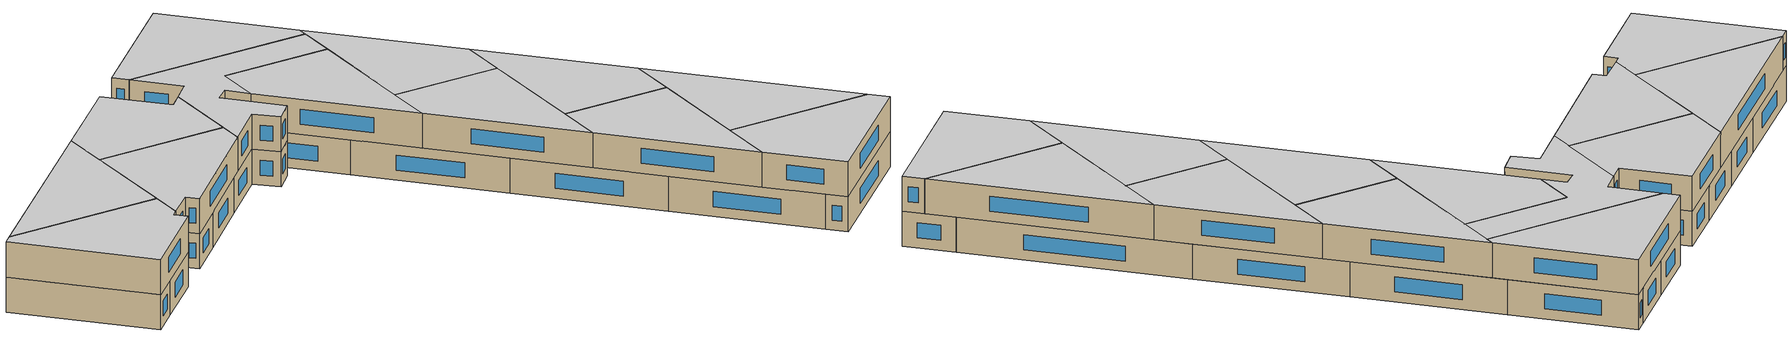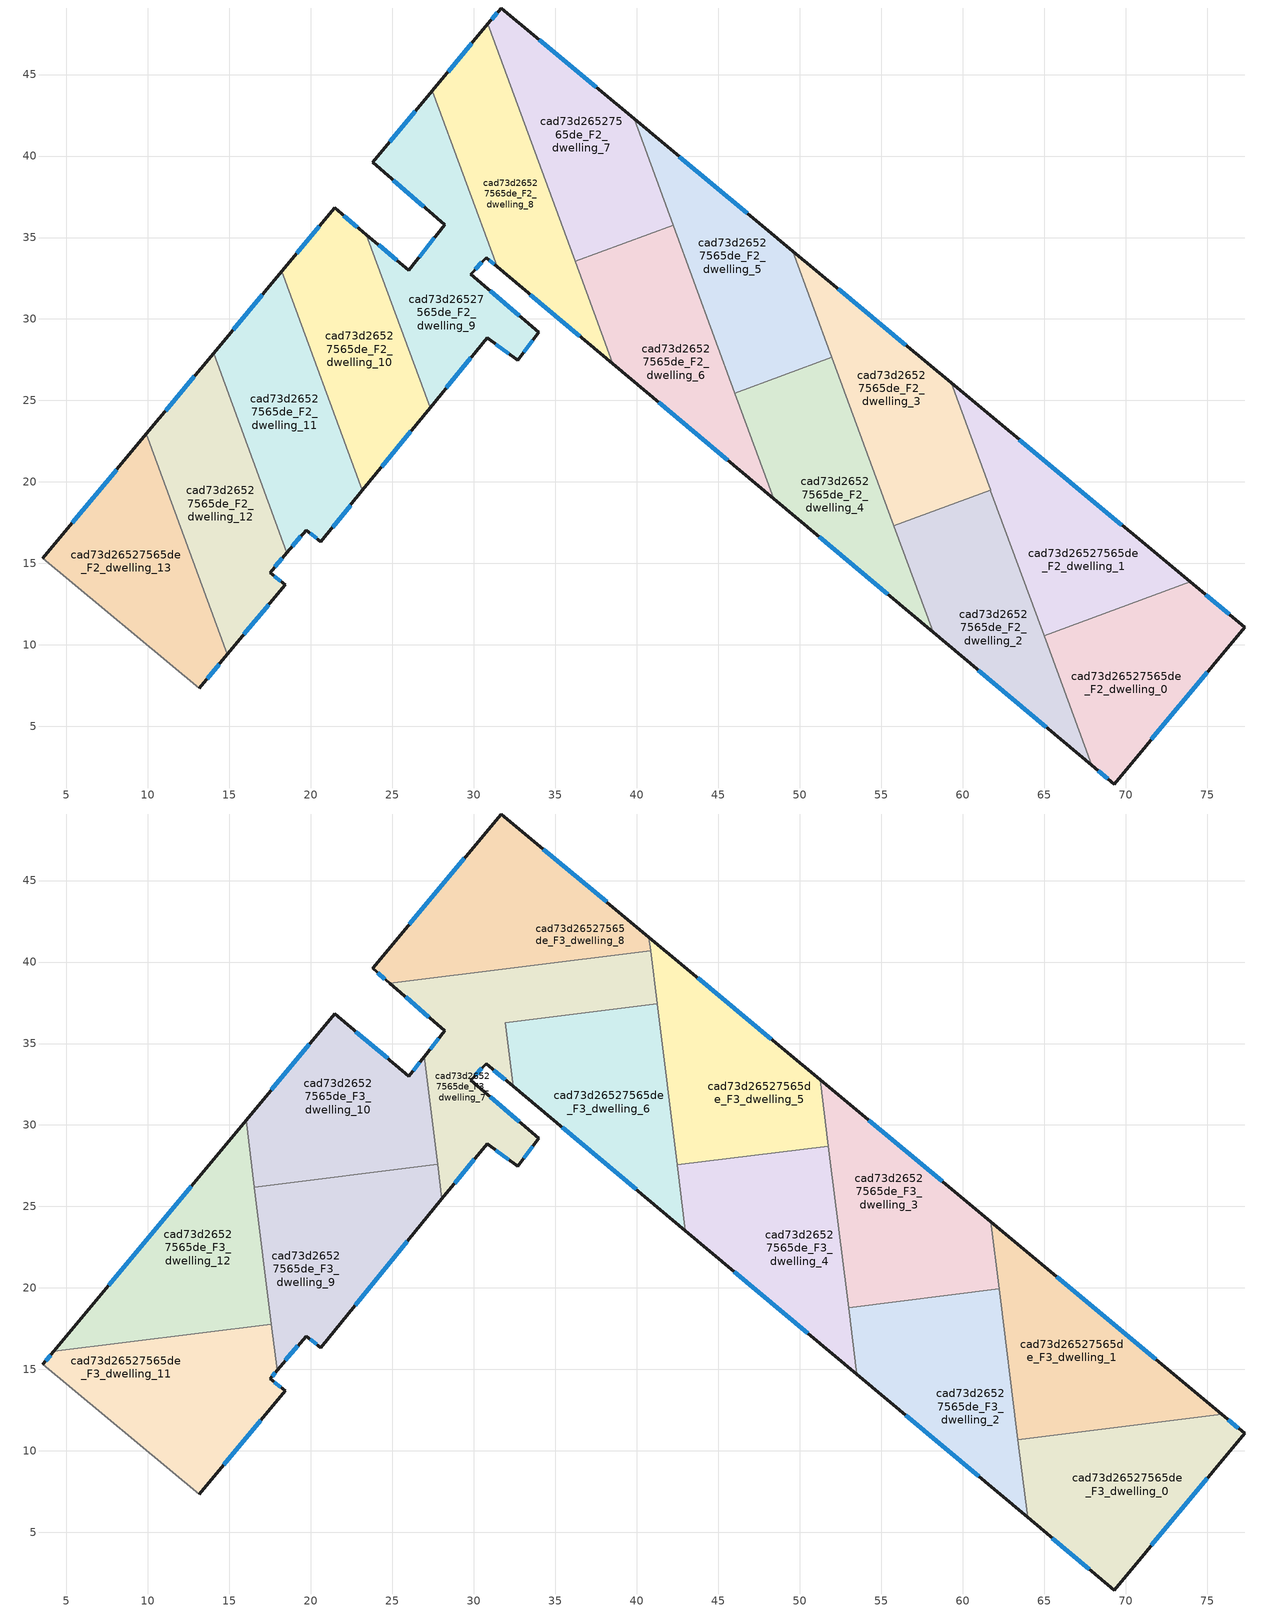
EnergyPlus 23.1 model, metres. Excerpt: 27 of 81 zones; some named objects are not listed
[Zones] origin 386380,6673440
cad73d26527565de_F2_dwelling_0
 floor to cad73d26527565de_F1_dwelling_0 (EU_floor_Construction): 77.3,11.08 69.3,1.47 67.92,2.63 65,10.57 73.95,13.87 z6
 wall outside (EU_wall_Construction): 67.92,2.63 69.3,1.47 77.3,11.08 73.95,13.87 z6:9
 wall to cad73d26527565de_F2_dwelling_1 (EU_wall_Construction): 73.95,13.87 65,10.57 z6:9
 wall to cad73d26527565de_F2_dwelling_2 (EU_wall_Construction): 65,10.57 67.92,2.63 z6:9
 window (EU_Window_Construction): 76.34,11.87 74.91,13.07 / 71.59,4.22 75.01,8.33 / 68.32,2.3 68.91,1.8 z6.86:8.14
cad73d26527565de_F2_dwelling_1
 floor to cad73d26527565de_F1_dwelling_1 (EU_floor_Construction): 73.95,13.87 65,10.57 59.29,26.08 z6
 wall outside (EU_wall_Construction): 73.95,13.87 59.29,26.08 z6:9
 wall to cad73d26527565de_F2_dwelling_3 (EU_wall_Construction): 59.29,26.08 61.71,19.51 z6:9
 wall to cad73d26527565de_F2_dwelling_2 (EU_wall_Construction): 61.71,19.51 65,10.57 z6:9
 window (EU_Window_Construction): 69.77,17.36 63.48,22.59 z6.86:8.14
cad73d26527565de_F2_dwelling_10
 floor to cad73d26527565de_F1_dwelling_10 (EU_floor_Construction): 23.42,35.17 27.33,24.57 23.18,19.48 18.23,32.92 21.47,36.81 z6
 wall outside (EU_wall_Construction): 23.42,35.17 21.47,36.81 18.23,32.92 / 23.18,19.48 27.33,24.57 z6:9
 wall to cad73d26527565de_F2_dwelling_11 (EU_wall_Construction): 18.23,32.92 23.18,19.48 z6:9
 wall to cad73d26527565de_F2_dwelling_9 (EU_wall_Construction): 27.33,24.57 23.42,35.17 z6:9
 window (EU_Window_Construction): 20.54,35.7 19.16,34.04 / 22.87,35.64 22.03,36.34 / 24.37,20.93 26.14,23.11 z6.86:8.14
cad73d26527565de_F2_dwelling_11
 floor to cad73d26527565de_F1_dwelling_11 (EU_floor_Construction): 18.23,32.92 23.18,19.48 20.62,16.34 19.73,17.05 18.55,15.66 14.05,27.9 z6
 wall outside (EU_wall_Construction): 18.23,32.92 14.05,27.9 / 18.55,15.66 19.73,17.05 20.62,16.34 23.18,19.48 z6:9
 wall to cad73d26527565de_F2_dwelling_12 (EU_wall_Construction): 14.05,27.9 18.55,15.66 z6:9
 window (EU_Window_Construction): 17.04,31.49 15.24,29.33 / 21.35,17.24 22.45,18.58 / 19.99,16.85 20.37,16.54 / 18.89,16.06 19.39,16.66 z6.86:8.14
cad73d26527565de_F2_dwelling_12
 floor to cad73d26527565de_F1_dwelling_12 (EU_floor_Construction): 14.05,27.9 18.55,15.66 17.51,14.44 18.43,13.7 14.9,9.43 9.92,22.95 z6
 wall outside (EU_wall_Construction): 14.05,27.9 9.92,22.95 / 14.9,9.43 18.43,13.7 17.51,14.44 18.55,15.66 z6:9
 wall to cad73d26527565de_F2_dwelling_13 (EU_wall_Construction): 9.92,22.95 14.9,9.43 z6:9
 window (EU_Window_Construction): 12.87,26.48 11.1,24.36 / 17.81,14.79 18.25,15.32 / 18.17,13.91 17.78,14.23 / 15.91,10.65 17.42,12.48 z6.86:8.14
cad73d26527565de_F2_dwelling_13
 floor to cad73d26527565de_F1_dwelling_13 (EU_floor_Construction): 9.92,22.95 14.9,9.43 13.16,7.33 3.58,15.32 z6
 wall outside (EU_wall_Construction): 13.16,7.33 14.9,9.43 / 9.92,22.95 3.58,15.32 z6:9
 wall adiabatic (EU_wall_Construction): 3.58,15.32 13.16,7.33 z6:9
 window (EU_Window_Construction): 13.66,7.93 14.4,8.83 / 8.11,20.77 5.39,17.5 z6.86:8.14
cad73d26527565de_F2_dwelling_2
 floor to cad73d26527565de_F1_dwelling_2 (EU_floor_Construction): 61.71,19.51 67.92,2.63 58.19,10.79 55.78,17.33 z6
 wall outside (EU_wall_Construction): 58.19,10.79 67.92,2.63 z6:9
 wall to cad73d26527565de_F2_dwelling_3 (EU_wall_Construction): 61.71,19.51 55.78,17.33 z6:9
 wall to cad73d26527565de_F2_dwelling_4 (EU_wall_Construction): 55.78,17.33 58.19,10.79 z6:9
 window (EU_Window_Construction): 60.97,8.46 65.14,4.96 z6.86:8.14
cad73d26527565de_F2_dwelling_3
 floor to cad73d26527565de_F1_dwelling_3 (EU_floor_Construction): 59.29,26.08 61.71,19.51 55.78,17.33 49.58,34.17 z6
 wall outside (EU_wall_Construction): 59.29,26.08 49.58,34.17 z6:9
 wall to cad73d26527565de_F2_dwelling_5 (EU_wall_Construction): 49.58,34.17 51.98,27.65 z6:9
 wall to cad73d26527565de_F2_dwelling_4 (EU_wall_Construction): 51.98,27.65 55.78,17.32 z6:9
 window (EU_Window_Construction): 56.52,28.39 52.36,31.86 z6.86:8.14
 ceiling adiabatic (EU_roof_Construction): 51.85,28 51.26,32.77 49.58,34.17 51.6,28.69 51.76,28.71 z9
cad73d26527565de_F2_dwelling_4
 floor to cad73d26527565de_F1_dwelling_4 (EU_floor_Construction): 51.98,27.65 58.19,10.79 48.42,18.97 46.03,25.46 z6
 wall outside (EU_wall_Construction): 48.42,18.97 58.19,10.79 z6:9
 wall to cad73d26527565de_F2_dwelling_5 (EU_wall_Construction): 51.98,27.65 46.03,25.46 z6:9
 wall to cad73d26527565de_F2_dwelling_6 (EU_wall_Construction): 46.03,25.46 48.42,18.97 z6:9
 window (EU_Window_Construction): 51.21,16.64 55.4,13.13 z6.86:8.14
cad73d26527565de_F2_dwelling_5
 floor to cad73d26527565de_F1_dwelling_5 (EU_floor_Construction): 49.58,34.17 51.98,27.65 46.03,25.46 39.84,42.28 z6
 wall outside (EU_wall_Construction): 49.58,34.17 39.84,42.28 z6:9
 wall to cad73d26527565de_F2_dwelling_7 (EU_wall_Construction): 39.84,42.28 42.24,35.76 z6:9
 wall to cad73d26527565de_F2_dwelling_6 (EU_wall_Construction): 42.25,35.76 46.03,25.46 z6:9
 window (EU_Window_Construction): 46.8,36.49 42.63,39.96 z6.86:8.14
 ceiling adiabatic (EU_roof_Construction): 51.6,28.69 49.58,34.17 40.75,41.53 41.07,38.94 45.14,27.88 z9; 41.07,38.94 40.86,40.68 40.45,40.63 z9; 51.98,27.65 51.85,28 51.9,27.62 z9
cad73d26527565de_F2_dwelling_6
 floor to cad73d26527565de_F1_dwelling_6 (EU_floor_Construction): 42.24,35.76 48.42,18.97 38.54,27.26 36.22,33.54 z6
 wall outside (EU_wall_Construction): 38.54,27.26 48.42,18.97 z6:9
 wall to cad73d26527565de_F2_dwelling_7 (EU_wall_Construction): 42.24,35.76 36.22,33.54 z6:9
 wall to cad73d26527565de_F2_dwelling_8 (EU_wall_Construction): 36.22,33.54 38.54,27.26 z6:9
 window (EU_Window_Construction): 41.36,24.89 45.6,21.34 z6.86:8.14
 ceiling adiabatic (EU_roof_Construction): 43,23.52 41.5,35.48 36.22,33.54 38.54,27.26 z9
cad73d26527565de_F2_dwelling_7
 floor to cad73d26527565de_F1_dwelling_7 (EU_floor_Construction): 39.84,42.28 42.24,35.76 36.22,33.54 30.87,48.1 31.68,49.08 z6
 wall outside (EU_wall_Construction): 39.84,42.28 31.68,49.08 30.87,48.1 z6:9
 wall to cad73d26527565de_F2_dwelling_8 (EU_wall_Construction): 30.87,48.1 36.22,33.54 z6:9
 window (EU_Window_Construction): 31.45,48.8 31.1,48.38 / 37.51,44.22 34.02,47.14 z6.86:8.14
 ceiling adiabatic (EU_roof_Construction): 41.26,37.42 41.08,38.94 40.45,40.63 33.91,39.82 35.08,36.65 z9
cad73d26527565de_F2_dwelling_8
 floor to cad73d26527565de_F1_dwelling_8 (EU_floor_Construction): 30.87,48.1 38.54,27.26 31.45,33.2 27.47,44.02 z6
 wall outside (EU_wall_Construction): 30.87,48.1 27.47,44.02 / 31.45,33.2 38.54,27.26 z6:9
 wall to cad73d26527565de_F2_dwelling_9 (EU_wall_Construction): 27.47,44.02 31.45,33.2 z6:9
 window (EU_Window_Construction): 29.9,46.93 28.44,45.18 / 33.47,31.5 36.51,28.96 z6.86:8.14
 ceiling adiabatic (EU_roof_Construction): 38.54,27.26 33.91,39.82 29.23,39.23 31.45,33.2 z9
cad73d26527565de_F2_dwelling_9
 floor to cad73d26527565de_F1_dwelling_9 (EU_floor_Construction): 27.47,44.02 31.45,33.2 30.77,33.77 29.84,32.74 34.01,29.2 32.71,27.47 30.83,28.86 27.33,24.57 23.42,35.17 26.03,32.99 28.22,35.78 23.8,39.61 z6
 wall outside (EU_wall_Construction): 27.33,24.57 30.83,28.86 32.71,27.47 34.01,29.2 29.84,32.74 30.77,33.77 31.45,33.2 / 27.47,44.02 23.8,39.61 28.22,35.78 26.03,32.99 23.42,35.17 z6:9
 window (EU_Window_Construction): 30.96,33.61 31.25,33.36 / 30.1,33.04 30.5,33.48 / 32.81,30.21 31.03,31.73 / 33.08,27.96 33.63,28.7 / 31.37,28.46 32.17,27.87 / 28.33,25.79 29.83,27.64 / 25.29,33.61 24.17,34.55 / 27.59,34.98 26.66,33.79 / 25.06,38.52 26.95,36.88 / 26.42,42.76 24.85,40.87 z6.86:8.14
cad73d26527565de_F3_dwelling_0
 floor to cad73d26527565de_F2_dwelling_0 (EU_floor_Construction): 77.3,11.08 69.3,1.47 67.92,2.63 65,10.57 66.28,11.04 75.9,12.24 z9
 floor to cad73d26527565de_F2_dwelling_2 (EU_floor_Construction): 64.89,10.87 67.92,2.63 63.99,5.93 63.4,10.68 z9
 floor to cad73d26527565de_F2_dwelling_1 (EU_floor_Construction): 66.28,11.04 65,10.57 64.89,10.87 z9
 wall outside (EU_wall_Construction): 63.99,5.93 69.3,1.47 77.3,11.08 75.9,12.24 z9:12
 wall to cad73d26527565de_F3_dwelling_1 (EU_wall_Construction): 75.9,12.24 63.4,10.68 z9:12
 wall to cad73d26527565de_F3_dwelling_2 (EU_wall_Construction): 63.4,10.68 63.99,5.93 z9:12
 window (EU_Window_Construction): 76.9,11.41 76.3,11.91 / 71.59,4.22 75.01,8.33 / 65.51,4.65 67.78,2.74 z9.86:11.14
 ceiling to cad73d26527565de_F4_dwelling_0 (EU_floor_Construction): 69.3,1.47 77.3,11.08 75.9,12.24 63.4,10.68 63.99,5.93 z12
cad73d26527565de_F3_dwelling_1
 floor to cad73d26527565de_F2_dwelling_1 (EU_floor_Construction): 73.95,13.87 66.28,11.04 64.89,10.87 62.59,17.11 61.73,24.05 z9
 floor to cad73d26527565de_F2_dwelling_0 (EU_floor_Construction): 75.9,12.24 66.28,11.04 73.95,13.87 z9
 floor to cad73d26527565de_F2_dwelling_2 (EU_floor_Construction): 62.59,17.11 64.89,10.87 63.4,10.68 z9
 wall outside (EU_wall_Construction): 75.9,12.24 61.73,24.05 z9:12
 wall to cad73d26527565de_F3_dwelling_3 (EU_wall_Construction): 61.73,24.05 62.24,19.94 z9:12
 wall to cad73d26527565de_F3_dwelling_2 (EU_wall_Construction): 62.24,19.94 63.39,10.68 z9:12
 window (EU_Window_Construction): 71.85,15.62 65.78,20.68 z9.86:11.14
 ceiling to cad73d26527565de_F4_dwelling_1 (EU_floor_Construction): 75.9,12.24 61.73,24.05 63.4,10.68 z12
cad73d26527565de_F3_dwelling_10
 floor to cad73d26527565de_F2_dwelling_10 (EU_floor_Construction): 23.43,35.17 26.29,27.4 20.53,26.68 18.23,32.92 21.47,36.81 z9
 floor to cad73d26527565de_F2_dwelling_9 (EU_floor_Construction): 26.97,34.19 27.79,27.58 26.29,27.4 23.43,35.17 26.03,32.99 z9
 floor to cad73d26527565de_F2_dwelling_11 (EU_floor_Construction): 18.23,32.92 20.53,26.68 16.55,26.18 16.04,30.29 z9
 wall outside (EU_wall_Construction): 26.97,34.19 26.03,32.99 21.47,36.81 16.04,30.29 z9:12
 wall to cad73d26527565de_F3_dwelling_9 (EU_wall_Construction): 16.55,26.18 27.79,27.58 z9:12
 wall to cad73d26527565de_F3_dwelling_12 (EU_wall_Construction): 16.04,30.29 16.55,26.18 z9:12
 wall to cad73d26527565de_F3_dwelling_7 (EU_wall_Construction): 27.8,27.58 26.97,34.19 z9:12
 window (EU_Window_Construction): 19.92,34.95 17.59,32.15 / 24.73,34.08 22.77,35.72 / 26.7,33.85 26.3,33.33 z9.86:11.14
 ceiling to cad73d26527565de_F4_dwelling_10 (EU_floor_Construction): 27.79,27.58 26.97,34.19 26.03,32.99 21.47,36.81 16.04,30.29 16.55,26.18 z12
cad73d26527565de_F3_dwelling_11
 floor to cad73d26527565de_F2_dwelling_13 (EU_floor_Construction): 12.08,17.08 14.9,9.43 13.16,7.33 3.58,15.32 4.23,16.11 z9
 floor to cad73d26527565de_F2_dwelling_12 (EU_floor_Construction): 17.6,17.77 17.95,14.95 17.51,14.44 18.43,13.7 14.9,9.43 12.08,17.08 z9
 wall outside (EU_wall_Construction): 13.16,7.33 18.43,13.7 17.51,14.44 17.95,14.95 / 4.23,16.11 3.58,15.32 z9:12
 wall adiabatic (EU_wall_Construction): 3.58,15.32 13.16,7.33 z9:12
 wall to cad73d26527565de_F3_dwelling_12 (EU_wall_Construction): 17.6,17.77 4.23,16.11 z9:12
 wall to cad73d26527565de_F3_dwelling_9 (EU_wall_Construction): 17.95,14.95 17.6,17.77 z9:12
 window (EU_Window_Construction): 14.67,9.15 16.93,11.88 / 4.04,15.88 3.76,15.55 / 17.64,14.59 17.82,14.81 / 18.17,13.91 17.78,14.23 z9.86:11.14
 ceiling to cad73d26527565de_F4_dwelling_11 (EU_floor_Construction): 13.16,7.33 18.43,13.7 17.51,14.44 17.95,14.95 17.6,17.77 4.23,16.11 3.58,15.32 z12
cad73d26527565de_F3_dwelling_12
 floor to cad73d26527565de_F2_dwelling_12 (EU_floor_Construction): 14.05,27.9 17.5,18.51 17.6,17.77 12.08,17.08 9.92,22.95 z9
 floor to cad73d26527565de_F2_dwelling_13 (EU_floor_Construction): 9.92,22.95 12.08,17.08 4.23,16.11 z9
 floor to cad73d26527565de_F2_dwelling_11 (EU_floor_Construction): 16.04,30.29 17.5,18.51 14.05,27.9 z9
 wall outside (EU_wall_Construction): 16.04,30.29 4.23,16.11 z9:12
 wall to cad73d26527565de_F3_dwelling_9 (EU_wall_Construction): 17.6,17.77 16.55,26.18 z9:12
 window (EU_Window_Construction): 12.66,26.24 7.6,20.16 z9.86:11.14
 ceiling to cad73d26527565de_F4_dwelling_12 (EU_floor_Construction): 17.6,17.77 16.04,30.29 4.23,16.11 z12
cad73d26527565de_F3_dwelling_2
 floor to cad73d26527565de_F2_dwelling_2 (EU_floor_Construction): 61.71,19.51 62.59,17.11 63.99,5.93 58.19,10.79 55.78,17.33 z9
 floor to cad73d26527565de_F2_dwelling_4 (EU_floor_Construction): 55.14,19.06 58.19,10.79 53.51,14.71 53,18.79 z9
 floor to cad73d26527565de_F2_dwelling_3 (EU_floor_Construction): 61.58,19.86 61.71,19.51 55.78,17.33 55.14,19.06 z9
 floor to cad73d26527565de_F2_dwelling_1 (EU_floor_Construction): 62.24,19.94 62.59,17.11 61.58,19.86 z9
 wall outside (EU_wall_Construction): 53.51,14.71 63.99,5.93 z9:12
 wall to cad73d26527565de_F3_dwelling_3 (EU_wall_Construction): 62.24,19.94 53,18.79 z9:12
 wall to cad73d26527565de_F3_dwelling_4 (EU_wall_Construction): 53,18.79 53.51,14.71 z9:12
 window (EU_Window_Construction): 56.5,12.2 60.99,8.44 z9.86:11.14
 ceiling to cad73d26527565de_F4_dwelling_2 (EU_floor_Construction): 63.99,5.93 62.24,19.94 53,18.79 53.51,14.71 z12
cad73d26527565de_F3_dwelling_3
 floor to cad73d26527565de_F2_dwelling_3 (EU_floor_Construction): 59.29,26.08 61.58,19.86 55.14,19.06 51.85,28 51.26,32.77 z9
 floor to cad73d26527565de_F2_dwelling_1 (EU_floor_Construction): 61.73,24.05 62.24,19.94 61.58,19.86 59.29,26.08 z9
 floor adiabatic (EU_floor_Construction): 51.85,28 51.98,27.65 51.9,27.62 z9
 floor to cad73d26527565de_F2_dwelling_4 (EU_floor_Construction): 51.98,27.65 55.14,19.06 53,18.79 51.9,27.62 z9
 wall outside (EU_wall_Construction): 61.73,24.05 51.26,32.77 z9:12
 wall to cad73d26527565de_F3_dwelling_5 (EU_wall_Construction): 51.26,32.77 51.76,28.71 z9:12
 wall to cad73d26527565de_F3_dwelling_4 (EU_wall_Construction): 51.76,28.71 53,18.79 z9:12
 window (EU_Window_Construction): 58.74,26.54 54.25,30.28 z9.86:11.14
 ceiling to cad73d26527565de_F4_dwelling_3 (EU_floor_Construction): 62.24,19.94 61.73,24.05 51.26,32.77 53,18.79 z12
cad73d26527565de_F3_dwelling_4
 floor to cad73d26527565de_F2_dwelling_4 (EU_floor_Construction): 51.9,27.62 53.51,14.71 48.42,18.97 46.03,25.46 z9
 floor to cad73d26527565de_F2_dwelling_6 (EU_floor_Construction): 45.14,27.88 48.42,18.97 43,23.52 42.49,27.56 z9
 floor to cad73d26527565de_F2_dwelling_5 (EU_floor_Construction): 51.6,28.69 51.85,28 51.9,27.62 46.03,25.46 45.14,27.88 z9
 floor to cad73d26527565de_F2_dwelling_3 (EU_floor_Construction): 51.76,28.71 51.85,28 51.6,28.69 z9
 wall outside (EU_wall_Construction): 43,23.52 53.51,14.71 z9:12
 wall to cad73d26527565de_F3_dwelling_5 (EU_wall_Construction): 51.76,28.71 42.49,27.55 z9:12
 wall to cad73d26527565de_F3_dwelling_6 (EU_wall_Construction): 42.49,27.55 43,23.52 z9:12
 window (EU_Window_Construction): 46,21 50.5,17.23 z9.86:11.14
 ceiling to cad73d26527565de_F4_dwelling_4 (EU_floor_Construction): 53.51,14.71 51.76,28.71 42.49,27.55 43,23.52 z12
cad73d26527565de_F3_dwelling_5
 floor to cad73d26527565de_F2_dwelling_7 (EU_floor_Construction): 41.08,38.94 42.24,35.76 41.5,35.48 z9
 floor to cad73d26527565de_F2_dwelling_6 (EU_floor_Construction): 42.24,35.76 45.14,27.88 42.49,27.56 41.5,35.48 z9
 floor adiabatic (EU_floor_Construction): 51.26,32.77 51.76,28.71 45.14,27.88 41.08,38.94 41.5,35.48 40.75,41.53 z9
 wall outside (EU_wall_Construction): 51.26,32.77 40.75,41.53 z9:12
 wall to cad73d26527565de_F3_dwelling_7 (EU_wall_Construction): 40.86,40.68 41.26,37.42 z9:12
 wall to cad73d26527565de_F3_dwelling_8 (EU_wall_Construction): 40.75,41.53 40.86,40.68 z9:12
 wall to cad73d26527565de_F3_dwelling_6 (EU_wall_Construction): 41.26,37.42 42.49,27.56 z9:12
 window (EU_Window_Construction): 48.26,35.27 43.75,39.02 z9.86:11.14
 ceiling to cad73d26527565de_F4_dwelling_5 (EU_floor_Construction): 51.76,28.71 51.26,32.77 40.75,41.53 42.49,27.55 z12
cad73d26527565de_F3_dwelling_6
 floor to cad73d26527565de_F2_dwelling_7 (EU_floor_Construction): 41.26,37.42 41.5,35.48 36.22,33.54 35.08,36.65 z9
 floor adiabatic (EU_floor_Construction): 41.5,35.48 43,23.52 32.43,32.38 31.94,36.26 35.08,36.65 36.22,33.54 z9
 wall outside (EU_wall_Construction): 32.43,32.38 43,23.52 z9:12
 wall to cad73d26527565de_F3_dwelling_7 (EU_wall_Construction): 41.26,37.42 31.94,36.26 32.43,32.38 z9:12
 window (EU_Window_Construction): 35.45,29.85 39.98,26.05 z9.86:11.14
 ceiling to cad73d26527565de_F4_dwelling_6 (EU_floor_Construction): 43,23.52 41.26,37.42 31.94,36.26 32.43,32.38 z12
cad73d26527565de_F3_dwelling_7
 floor to cad73d26527565de_F2_dwelling_9 (EU_floor_Construction): 29.23,39.23 31.45,33.2 30.77,33.77 29.84,32.74 34.01,29.2 32.71,27.47 30.83,28.86 28.06,25.46 26.97,34.19 28.22,35.78 24.87,38.69 z9
 floor adiabatic (EU_floor_Construction): 40.86,40.68 41.26,37.42 31.94,36.26 32.43,32.38 30.77,33.77 31.45,33.2 29.23,39.23 z9
 wall outside (EU_wall_Construction): 28.06,25.46 30.83,28.86 32.71,27.47 34.01,29.2 29.84,32.74 30.77,33.77 32.43,32.38 / 24.87,38.69 28.22,35.78 26.97,34.19 z9:12
 wall to cad73d26527565de_F3_dwelling_8 (EU_wall_Construction): 40.86,40.68 24.87,38.69 z9:12
 wall to cad73d26527565de_F3_dwelling_9 (EU_wall_Construction): 27.8,27.58 28.06,25.46 z9:12
 window (EU_Window_Construction): 31.24,33.37 31.95,32.78 / 30.1,33.04 30.5,33.48 / 32.81,30.21 31.03,31.73 / 33.08,27.96 33.63,28.7 / 31.37,28.46 32.17,27.87 / 28.85,26.43 30.04,27.89 / 27.86,35.33 27.33,34.65 / 25.82,37.86 27.26,36.61 z9.86:11.14
 ceiling to cad73d26527565de_F4_dwelling_7 (EU_floor_Construction): 34.01,29.2 29.84,32.74 30.77,33.77 32.43,32.38 31.94,36.26 41.26,37.42 40.86,40.68 24.87,38.69 28.22,35.78 26.97,34.19 28.06,25.46 30.83,28.86 32.71,27.47 z12
cad73d26527565de_F3_dwelling_8
 floor to cad73d26527565de_F2_dwelling_7 (EU_floor_Construction): 39.84,42.28 40.45,40.63 33.91,39.82 30.87,48.1 31.68,49.08 z9
 floor to cad73d26527565de_F2_dwelling_8 (EU_floor_Construction): 30.87,48.1 33.91,39.82 29.23,39.23 27.47,44.02 z9
 floor to cad73d26527565de_F2_dwelling_5 (EU_floor_Construction): 40.75,41.53 40.86,40.68 40.45,40.63 39.84,42.28 z9
 floor to cad73d26527565de_F2_dwelling_9 (EU_floor_Construction): 27.47,44.02 29.23,39.23 24.87,38.69 23.8,39.61 z9
 wall outside (EU_wall_Construction): 40.75,41.53 31.68,49.08 23.8,39.61 24.87,38.69 z9:12
 window (EU_Window_Construction): 24.11,39.35 24.56,38.95 / 29.43,46.38 26.05,42.32 / 38.16,43.68 34.27,46.92 z9.86:11.14
 ceiling to cad73d26527565de_F4_dwelling_8 (EU_floor_Construction): 40.86,40.68 40.75,41.53 31.68,49.08 23.8,39.61 24.87,38.69 z12
cad73d26527565de_F3_dwelling_9
 floor to cad73d26527565de_F2_dwelling_11 (EU_floor_Construction): 20.53,26.68 23.18,19.48 20.62,16.34 19.73,17.05 18.55,15.66 17.5,18.51 16.55,26.18 z9
 floor to cad73d26527565de_F2_dwelling_10 (EU_floor_Construction): 26.29,27.4 27.33,24.57 23.18,19.48 20.53,26.68 z9
 floor to cad73d26527565de_F2_dwelling_12 (EU_floor_Construction): 17.5,18.51 18.55,15.66 17.95,14.95 z9
 floor to cad73d26527565de_F2_dwelling_9 (EU_floor_Construction): 27.79,27.58 28.06,25.46 27.33,24.57 26.29,27.4 z9
 wall outside (EU_wall_Construction): 17.95,14.95 19.73,17.05 20.62,16.34 28.06,25.46 z9:12
 window (EU_Window_Construction): 19.99,16.85 20.37,16.54 / 18.46,15.55 19.22,16.45 / 22.75,18.95 25.93,22.86 z9.86:11.14
 ceiling to cad73d26527565de_F4_dwelling_9 (EU_floor_Construction): 20.62,16.34 28.06,25.46 27.79,27.58 16.55,26.18 17.95,14.95 19.73,17.05 z12
[Building]
EU S2 Campaign: North Axis=0; Terrain=City; Solar Distribution=FullExterior
[Site:Location]
Helsinki-Vantaa.AP: Latitude=60.317; Longitude=24.963; Time Zone=2; Elevation=54.6
[SizingPeriod:WeatherFileDays]
AnnualSizingPeriod: Begin Month=1; Begin Day of Month=1; End Month=12; End Day of Month=31; Day of Week for Start Day=Monday; Use Weather File Daylight Saving Period=No; Use Weather File Rain and Snow Indicators=No
[MATERIAL]
EU_InternalMass_Material: Roughness=MediumRough; Thickness=0.1; Conductivity=1; Density=1800; Specific Heat=900; Thermal Absorptance=0.9; Solar Absorptance=0.7; Visible Absorptance=0.7
[MATERIAL:NOMASS] Roughness=MediumRough; Thermal Absorptance=0.9; Solar Absorptance=0.7; Visible Absorptance=0.7
Name | Thermal Resistance
EU_wall_NoMass | 1.10183
EU_roof_NoMass; EU_floor_NoMass | 1.70606
[WINDOWMATERIAL:SIMPLEGLAZINGSYSTEM]
EU_Window_SimpleGlazing: UFactor=3.11035; Solar Heat Gain Coefficient=0.8; Visible Transmittance=0.8
[CONSTRUCTION]
EU_wall_Construction: EU_wall_NoMass
EU_roof_Construction: EU_roof_NoMass
EU_floor_Construction: EU_floor_NoMass
EU_Window_Construction: EU_Window_SimpleGlazing
EU_InternalMass_Construction: EU_InternalMass_Material
[ZONE] Type=1; Multiplier=1; Ceiling Height=autocalculate; Floor Area=autocalculate; Part of Total Floor Area=Yes
Name | Volume
cad73d26527565de_F2_dwelling_0; cad73d26527565de_F2_dwelling_1 | 236.508
cad73d26527565de_F3_dwelling_0 | 254.694
cad73d26527565de_F3_dwelling_1 | 254.688
cad73d26527565de_F2_dwelling_10 | 236.504
cad73d26527565de_F3_dwelling_10 | 245.131
cad73d26527565de_F2_dwelling_11 | 236.498
cad73d26527565de_F3_dwelling_11 | 254.837
cad73d26527565de_F2_dwelling_12 | 236.502
cad73d26527565de_F3_dwelling_12 | 254.868
cad73d26527565de_F2_dwelling_13 | 236.481
cad73d26527565de_F2_dwelling_2 | 236.479
cad73d26527565de_F3_dwelling_2 | 254.708
cad73d26527565de_F2_dwelling_3; cad73d26527565de_F2_dwelling_6 | 236.511
cad73d26527565de_F3_dwelling_3 | 254.701
cad73d26527565de_F2_dwelling_4 | 236.492
cad73d26527565de_F3_dwelling_4 | 254.673
cad73d26527565de_F2_dwelling_5 | 236.505
cad73d26527565de_F3_dwelling_5 | 254.693
cad73d26527565de_F3_dwelling_6 | 252.516
cad73d26527565de_F2_dwelling_7 | 236.518
cad73d26527565de_F3_dwelling_7 | 265.201
cad73d26527565de_F2_dwelling_8 | 232.749
cad73d26527565de_F3_dwelling_8 | 265.176
cad73d26527565de_F2_dwelling_9 | 240.236
cad73d26527565de_F3_dwelling_9 | 245.107
[INTERNALMASS] Construction=EU_InternalMass_Construction
Name | Zone or ZoneList | Surface Area
cad73d26527565de_F2_dwelling_0_EU_InternalMass | cad73d26527565de_F2_dwelling_0 | 78.8379
cad73d26527565de_F2_dwelling_1_EU_InternalMass | cad73d26527565de_F2_dwelling_1 | 78.8329
cad73d26527565de_F2_dwelling_2_EU_InternalMass | cad73d26527565de_F2_dwelling_2 | 78.8268
cad73d26527565de_F2_dwelling_3_EU_InternalMass | cad73d26527565de_F2_dwelling_3 | 78.836
cad73d26527565de_F2_dwelling_4_EU_InternalMass | cad73d26527565de_F2_dwelling_4 | 78.8263
cad73d26527565de_F2_dwelling_5_EU_InternalMass | cad73d26527565de_F2_dwelling_5 | 78.8368
cad73d26527565de_F2_dwelling_6_EU_InternalMass | cad73d26527565de_F2_dwelling_6 | 78.8335
cad73d26527565de_F2_dwelling_7_EU_InternalMass | cad73d26527565de_F2_dwelling_7 | 78.8381
cad73d26527565de_F2_dwelling_8_EU_InternalMass | cad73d26527565de_F2_dwelling_8 | 77.5832
cad73d26527565de_F2_dwelling_9_EU_InternalMass | cad73d26527565de_F2_dwelling_9 | 80.0781
cad73d26527565de_F2_dwelling_10_EU_InternalMass | cad73d26527565de_F2_dwelling_10 | 78.8347
cad73d26527565de_F2_dwelling_11_EU_InternalMass | cad73d26527565de_F2_dwelling_11 | 78.8326
cad73d26527565de_F2_dwelling_12_EU_InternalMass | cad73d26527565de_F2_dwelling_12 | 78.8336
cad73d26527565de_F2_dwelling_13_EU_InternalMass | cad73d26527565de_F2_dwelling_13 | 78.8267
cad73d26527565de_F3_dwelling_0_EU_InternalMass | cad73d26527565de_F3_dwelling_0 | 84.8974
cad73d26527565de_F3_dwelling_1_EU_InternalMass | cad73d26527565de_F3_dwelling_1 | 84.8969
cad73d26527565de_F3_dwelling_2_EU_InternalMass | cad73d26527565de_F3_dwelling_2 | 84.8987
cad73d26527565de_F3_dwelling_3_EU_InternalMass | cad73d26527565de_F3_dwelling_3 | 84.8947
cad73d26527565de_F3_dwelling_4_EU_InternalMass | cad73d26527565de_F3_dwelling_4 | 84.8917
cad73d26527565de_F3_dwelling_5_EU_InternalMass | cad73d26527565de_F3_dwelling_5 | 84.8967
cad73d26527565de_F3_dwelling_6_EU_InternalMass | cad73d26527565de_F3_dwelling_6 | 84.1707
cad73d26527565de_F3_dwelling_7_EU_InternalMass | cad73d26527565de_F3_dwelling_7 | 88.399
cad73d26527565de_F3_dwelling_8_EU_InternalMass | cad73d26527565de_F3_dwelling_8 | 88.3927
cad73d26527565de_F3_dwelling_9_EU_InternalMass | cad73d26527565de_F3_dwelling_9 | 81.7044
cad73d26527565de_F3_dwelling_10_EU_InternalMass | cad73d26527565de_F3_dwelling_10 | 81.7111
cad73d26527565de_F3_dwelling_11_EU_InternalMass | cad73d26527565de_F3_dwelling_11 | 84.9461
cad73d26527565de_F3_dwelling_12_EU_InternalMass | cad73d26527565de_F3_dwelling_12 | 84.9504
[OTHEREQUIPMENT] Fuel Type=Electricity; Design Level Calculation Method=Watts/Area; Power per Zone Floor Area=1; Fraction Latent=0; Fraction Radiant=0; Fraction Lost=0; Carbon Dioxide Generation Rate=0; EndUse Subcategory=EU_Step8_InternalGains
Name | Zone or ZoneList or Space or SpaceList | Schedule
EU_Step8_InternalGain_cad73d26527565de_F2_dwelling_0_f000 | cad73d26527565de_F2_dwelling_0 | EU_Step8_GainSchedule_cad73d26527565de_F2_dwelling_0_f000
EU_Step8_InternalGain_cad73d26527565de_F2_dwelling_1_f000 | cad73d26527565de_F2_dwelling_1 | EU_Step8_GainSchedule_cad73d26527565de_F2_dwelling_1_f000
EU_Step8_InternalGain_cad73d26527565de_F2_dwelling_2_f000 | cad73d26527565de_F2_dwelling_2 | EU_Step8_GainSchedule_cad73d26527565de_F2_dwelling_2_f000
EU_Step8_InternalGain_cad73d26527565de_F2_dwelling_3_f000 | cad73d26527565de_F2_dwelling_3 | EU_Step8_GainSchedule_cad73d26527565de_F2_dwelling_3_f000
EU_Step8_InternalGain_cad73d26527565de_F2_dwelling_4_f000 | cad73d26527565de_F2_dwelling_4 | EU_Step8_GainSchedule_cad73d26527565de_F2_dwelling_4_f000
EU_Step8_InternalGain_cad73d26527565de_F2_dwelling_5_f000 | cad73d26527565de_F2_dwelling_5 | EU_Step8_GainSchedule_cad73d26527565de_F2_dwelling_5_f000
EU_Step8_InternalGain_cad73d26527565de_F2_dwelling_6_f000 | cad73d26527565de_F2_dwelling_6 | EU_Step8_GainSchedule_cad73d26527565de_F2_dwelling_6_f000
EU_Step8_InternalGain_cad73d26527565de_F2_dwelling_7_f000 | cad73d26527565de_F2_dwelling_7 | EU_Step8_GainSchedule_cad73d26527565de_F2_dwelling_7_f000
EU_Step8_InternalGain_cad73d26527565de_F2_dwelling_8_f000 | cad73d26527565de_F2_dwelling_8 | EU_Step8_GainSchedule_cad73d26527565de_F2_dwelling_8_f000
EU_Step8_InternalGain_cad73d26527565de_F2_dwelling_9_f000 | cad73d26527565de_F2_dwelling_9 | EU_Step8_GainSchedule_cad73d26527565de_F2_dwelling_9_f000
EU_Step8_InternalGain_cad73d26527565de_F2_dwelling_10_f000 | cad73d26527565de_F2_dwelling_10 | EU_Step8_GainSchedule_cad73d26527565de_F2_dwelling_10_f000
EU_Step8_InternalGain_cad73d26527565de_F2_dwelling_11_f000 | cad73d26527565de_F2_dwelling_11 | EU_Step8_GainSchedule_cad73d26527565de_F2_dwelling_11_f000
EU_Step8_InternalGain_cad73d26527565de_F2_dwelling_12_f000 | cad73d26527565de_F2_dwelling_12 | EU_Step8_GainSchedule_cad73d26527565de_F2_dwelling_12_f000
EU_Step8_InternalGain_cad73d26527565de_F2_dwelling_13_f000 | cad73d26527565de_F2_dwelling_13 | EU_Step8_GainSchedule_cad73d26527565de_F2_dwelling_13_f000
EU_Step8_InternalGain_cad73d26527565de_F3_dwelling_0_f000 | cad73d26527565de_F3_dwelling_0 | EU_Step8_GainSchedule_cad73d26527565de_F3_dwelling_0_f000
EU_Step8_InternalGain_cad73d26527565de_F3_dwelling_1_f000 | cad73d26527565de_F3_dwelling_1 | EU_Step8_GainSchedule_cad73d26527565de_F3_dwelling_1_f000
EU_Step8_InternalGain_cad73d26527565de_F3_dwelling_2_f000 | cad73d26527565de_F3_dwelling_2 | EU_Step8_GainSchedule_cad73d26527565de_F3_dwelling_2_f000
EU_Step8_InternalGain_cad73d26527565de_F3_dwelling_3_f000 | cad73d26527565de_F3_dwelling_3 | EU_Step8_GainSchedule_cad73d26527565de_F3_dwelling_3_f000
EU_Step8_InternalGain_cad73d26527565de_F3_dwelling_4_f000 | cad73d26527565de_F3_dwelling_4 | EU_Step8_GainSchedule_cad73d26527565de_F3_dwelling_4_f000
EU_Step8_InternalGain_cad73d26527565de_F3_dwelling_5_f000 | cad73d26527565de_F3_dwelling_5 | EU_Step8_GainSchedule_cad73d26527565de_F3_dwelling_5_f000
EU_Step8_InternalGain_cad73d26527565de_F3_dwelling_6_f000 | cad73d26527565de_F3_dwelling_6 | EU_Step8_GainSchedule_cad73d26527565de_F3_dwelling_6_f000
EU_Step8_InternalGain_cad73d26527565de_F3_dwelling_7_f000 | cad73d26527565de_F3_dwelling_7 | EU_Step8_GainSchedule_cad73d26527565de_F3_dwelling_7_f000
EU_Step8_InternalGain_cad73d26527565de_F3_dwelling_8_f000 | cad73d26527565de_F3_dwelling_8 | EU_Step8_GainSchedule_cad73d26527565de_F3_dwelling_8_f000
EU_Step8_InternalGain_cad73d26527565de_F3_dwelling_9_f000 | cad73d26527565de_F3_dwelling_9 | EU_Step8_GainSchedule_cad73d26527565de_F3_dwelling_9_f000
EU_Step8_InternalGain_cad73d26527565de_F3_dwelling_10_f000 | cad73d26527565de_F3_dwelling_10 | EU_Step8_GainSchedule_cad73d26527565de_F3_dwelling_10_f000
EU_Step8_InternalGain_cad73d26527565de_F3_dwelling_11_f000 | cad73d26527565de_F3_dwelling_11 | EU_Step8_GainSchedule_cad73d26527565de_F3_dwelling_11_f000
EU_Step8_InternalGain_cad73d26527565de_F3_dwelling_12_f000 | cad73d26527565de_F3_dwelling_12 | EU_Step8_GainSchedule_cad73d26527565de_F3_dwelling_12_f000
[ZONEVENTILATION:DESIGNFLOWRATE] Schedule=EU_AlwaysOn; Design Flow Rate Calculation Method=AirChanges/Hour; Air Changes per Hour=0.756316; Ventilation Type=Natural; Fan Pressure Rise=0; Fan Total Efficiency=1; Constant Term Coefficient=1; Temperature Term Coefficient=0; Velocity Term Coefficient=0; Velocity Squared Term Coefficient=0; Minimum Indoor Temperature=-100; Maximum Indoor Temperature=100; Delta Temperature=-100; Minimum Outdoor Temperature=-100; Maximum Outdoor Temperature=100; Maximum Wind Speed=40
Name | Zone or ZoneList or Space or SpaceList
EU_ConstantAir_cad73d26527565de_F2_dwelling_0 | cad73d26527565de_F2_dwelling_0
EU_ConstantAir_cad73d26527565de_F2_dwelling_1 | cad73d26527565de_F2_dwelling_1
EU_ConstantAir_cad73d26527565de_F2_dwelling_2 | cad73d26527565de_F2_dwelling_2
EU_ConstantAir_cad73d26527565de_F2_dwelling_3 | cad73d26527565de_F2_dwelling_3
EU_ConstantAir_cad73d26527565de_F2_dwelling_4 | cad73d26527565de_F2_dwelling_4
EU_ConstantAir_cad73d26527565de_F2_dwelling_5 | cad73d26527565de_F2_dwelling_5
EU_ConstantAir_cad73d26527565de_F2_dwelling_6 | cad73d26527565de_F2_dwelling_6
EU_ConstantAir_cad73d26527565de_F2_dwelling_7 | cad73d26527565de_F2_dwelling_7
EU_ConstantAir_cad73d26527565de_F2_dwelling_8 | cad73d26527565de_F2_dwelling_8
EU_ConstantAir_cad73d26527565de_F2_dwelling_9 | cad73d26527565de_F2_dwelling_9
EU_ConstantAir_cad73d26527565de_F2_dwelling_10 | cad73d26527565de_F2_dwelling_10
EU_ConstantAir_cad73d26527565de_F2_dwelling_11 | cad73d26527565de_F2_dwelling_11
EU_ConstantAir_cad73d26527565de_F2_dwelling_12 | cad73d26527565de_F2_dwelling_12
EU_ConstantAir_cad73d26527565de_F2_dwelling_13 | cad73d26527565de_F2_dwelling_13
EU_ConstantAir_cad73d26527565de_F3_dwelling_0 | cad73d26527565de_F3_dwelling_0
EU_ConstantAir_cad73d26527565de_F3_dwelling_1 | cad73d26527565de_F3_dwelling_1
EU_ConstantAir_cad73d26527565de_F3_dwelling_2 | cad73d26527565de_F3_dwelling_2
EU_ConstantAir_cad73d26527565de_F3_dwelling_3 | cad73d26527565de_F3_dwelling_3
EU_ConstantAir_cad73d26527565de_F3_dwelling_4 | cad73d26527565de_F3_dwelling_4
EU_ConstantAir_cad73d26527565de_F3_dwelling_5 | cad73d26527565de_F3_dwelling_5
EU_ConstantAir_cad73d26527565de_F3_dwelling_6 | cad73d26527565de_F3_dwelling_6
EU_ConstantAir_cad73d26527565de_F3_dwelling_7 | cad73d26527565de_F3_dwelling_7
EU_ConstantAir_cad73d26527565de_F3_dwelling_8 | cad73d26527565de_F3_dwelling_8
EU_ConstantAir_cad73d26527565de_F3_dwelling_9 | cad73d26527565de_F3_dwelling_9
EU_ConstantAir_cad73d26527565de_F3_dwelling_10 | cad73d26527565de_F3_dwelling_10
EU_ConstantAir_cad73d26527565de_F3_dwelling_11 | cad73d26527565de_F3_dwelling_11
EU_ConstantAir_cad73d26527565de_F3_dwelling_12 | cad73d26527565de_F3_dwelling_12
[HVACTEMPLATE:ZONE:IDEALLOADSAIRSYSTEM] System Availability Schedule=EU_AlwaysOn; Maximum Heating Supply Air Temperature=50; Minimum Cooling Supply Air Temperature=13; Maximum Heating Supply Air Humidity Ratio=0.0156; Minimum Cooling Supply Air Humidity Ratio=0.0077; Heating Limit=NoLimit; Cooling Limit=NoLimit; Heating Availability Schedule=EU_AlwaysOn; Cooling Availability Schedule=EU_CoolingOff; Dehumidification Control Type=ConstantSensibleHeatRatio; Cooling Sensible Heat Ratio=0.7; Dehumidification Setpoint=60; Humidification Control Type=None; Humidification Setpoint=30; Outdoor Air Method=None; Outdoor Air Flow Rate per Person=0.00944; Outdoor Air Flow Rate per Zone Floor Area=0; Outdoor Air Flow Rate per Zone=0; Demand Controlled Ventilation Type=None; Outdoor Air Economizer Type=NoEconomizer; Heat Recovery Type=None; Sensible Heat Recovery Effectiveness=0.7; Latent Heat Recovery Effectiveness=0.65
Name | Template Thermostat
cad73d26527565de_F2_dwelling_0 | EU_HeatOnly_cad73d26527565de_F2_dwelling_0
cad73d26527565de_F2_dwelling_1 | EU_HeatOnly_cad73d26527565de_F2_dwelling_1
cad73d26527565de_F2_dwelling_2 | EU_HeatOnly_cad73d26527565de_F2_dwelling_2
cad73d26527565de_F2_dwelling_3 | EU_HeatOnly_cad73d26527565de_F2_dwelling_3
cad73d26527565de_F2_dwelling_4 | EU_HeatOnly_cad73d26527565de_F2_dwelling_4
cad73d26527565de_F2_dwelling_5 | EU_HeatOnly_cad73d26527565de_F2_dwelling_5
cad73d26527565de_F2_dwelling_6 | EU_HeatOnly_cad73d26527565de_F2_dwelling_6
cad73d26527565de_F2_dwelling_7 | EU_HeatOnly_cad73d26527565de_F2_dwelling_7
cad73d26527565de_F2_dwelling_8 | EU_HeatOnly_cad73d26527565de_F2_dwelling_8
cad73d26527565de_F2_dwelling_9 | EU_HeatOnly_cad73d26527565de_F2_dwelling_9
cad73d26527565de_F2_dwelling_10 | EU_HeatOnly_cad73d26527565de_F2_dwelling_10
cad73d26527565de_F2_dwelling_11 | EU_HeatOnly_cad73d26527565de_F2_dwelling_11
cad73d26527565de_F2_dwelling_12 | EU_HeatOnly_cad73d26527565de_F2_dwelling_12
cad73d26527565de_F2_dwelling_13 | EU_HeatOnly_cad73d26527565de_F2_dwelling_13
cad73d26527565de_F3_dwelling_0 | EU_HeatOnly_cad73d26527565de_F3_dwelling_0
cad73d26527565de_F3_dwelling_1 | EU_HeatOnly_cad73d26527565de_F3_dwelling_1
cad73d26527565de_F3_dwelling_2 | EU_HeatOnly_cad73d26527565de_F3_dwelling_2
cad73d26527565de_F3_dwelling_3 | EU_HeatOnly_cad73d26527565de_F3_dwelling_3
cad73d26527565de_F3_dwelling_4 | EU_HeatOnly_cad73d26527565de_F3_dwelling_4
cad73d26527565de_F3_dwelling_5 | EU_HeatOnly_cad73d26527565de_F3_dwelling_5
cad73d26527565de_F3_dwelling_6 | EU_HeatOnly_cad73d26527565de_F3_dwelling_6
cad73d26527565de_F3_dwelling_7 | EU_HeatOnly_cad73d26527565de_F3_dwelling_7
cad73d26527565de_F3_dwelling_8 | EU_HeatOnly_cad73d26527565de_F3_dwelling_8
cad73d26527565de_F3_dwelling_9 | EU_HeatOnly_cad73d26527565de_F3_dwelling_9
cad73d26527565de_F3_dwelling_10 | EU_HeatOnly_cad73d26527565de_F3_dwelling_10
cad73d26527565de_F3_dwelling_11 | EU_HeatOnly_cad73d26527565de_F3_dwelling_11
cad73d26527565de_F3_dwelling_12 | EU_HeatOnly_cad73d26527565de_F3_dwelling_12
[SIZING:ZONE] Zone Cooling Design Supply Air Temperature Input Method=SupplyAirTemperature; Zone Cooling Design Supply Air Temperature=13; Zone Heating Design Supply Air Temperature Input Method=SupplyAirTemperature; Zone Heating Design Supply Air Temperature=50; Zone Cooling Design Supply Air Humidity Ratio=0.008; Zone Heating Design Supply Air Humidity Ratio=0.008; Cooling Design Air Flow Method=DesignDay; Cooling Design Air Flow Rate=0; Cooling Minimum Air Flow per Zone Floor Area=0.000762; Cooling Minimum Air Flow=0; Cooling Minimum Air Flow Fraction=0.2; Heating Design Air Flow Method=DesignDay; Heating Design Air Flow Rate=0; Heating Maximum Air Flow per Zone Floor Area=0.002032; Heating Maximum Air Flow=0.141576; Heating Maximum Air Flow Fraction=0.3; Account for Dedicated Outdoor Air System=No; Dedicated Outdoor Air System Control Strategy=NeutralSupplyAir; Dedicated Outdoor Air Low Setpoint Temperature for Design=autosize; Dedicated Outdoor Air High Setpoint Temperature for Design=autosize; Zone Load Sizing Method=Sensible Load Only No Latent Load; Zone Latent Cooling Design Supply Air Humidity Ratio Input Method=HumidityRatioDifference; Zone Cooling Design Supply Air Humidity Ratio Difference=0.005; Zone Latent Heating Design Supply Air Humidity Ratio Input Method=HumidityRatioDifference; Zone Humidification Design Supply Air Humidity Ratio Difference=0.005
cad73d26527565de_F2_dwelling_0; cad73d26527565de_F2_dwelling_1; cad73d26527565de_F2_dwelling_2; cad73d26527565de_F2_dwelling_3; cad73d26527565de_F2_dwelling_4; cad73d26527565de_F2_dwelling_5; cad73d26527565de_F2_dwelling_6; cad73d26527565de_F2_dwelling_7; cad73d26527565de_F2_dwelling_8; cad73d26527565de_F2_dwelling_9; cad73d26527565de_F2_dwelling_10; cad73d26527565de_F2_dwelling_11; cad73d26527565de_F2_dwelling_12; cad73d26527565de_F2_dwelling_13; cad73d26527565de_F3_dwelling_0; cad73d26527565de_F3_dwelling_1; cad73d26527565de_F3_dwelling_2; cad73d26527565de_F3_dwelling_3; cad73d26527565de_F3_dwelling_4; cad73d26527565de_F3_dwelling_5; cad73d26527565de_F3_dwelling_6; cad73d26527565de_F3_dwelling_7; cad73d26527565de_F3_dwelling_8; cad73d26527565de_F3_dwelling_9; cad73d26527565de_F3_dwelling_10; cad73d26527565de_F3_dwelling_11; cad73d26527565de_F3_dwelling_12
[SCHEDULE:CONSTANT]
Name | Hourly Value
EU_AlwaysOn | 1
EU_CoolingOff | 0
[SCHEDULE:FILE] Column Number=1; Rows to Skip at Top=0; Number of Hours of Data=8760; Column Separator=Comma; Interpolate to Timestep=No; Minutes per Item=60; Adjust Schedule for Daylight Savings=Yes
Name | File
EU_Step8_GainSchedule_cad73d26527565de_F2_dwelling_0_f000 | ../../schedules/cad73d26527565de/cad73d26527565de_F2_dwelling_0_f000_gain.csv
EU_Step8_GainSchedule_cad73d26527565de_F2_dwelling_1_f000 | ../../schedules/cad73d26527565de/cad73d26527565de_F2_dwelling_1_f000_gain.csv
EU_Step8_GainSchedule_cad73d26527565de_F2_dwelling_2_f000 | ../../schedules/cad73d26527565de/cad73d26527565de_F2_dwelling_2_f000_gain.csv
EU_Step8_GainSchedule_cad73d26527565de_F2_dwelling_3_f000 | ../../schedules/cad73d26527565de/cad73d26527565de_F2_dwelling_3_f000_gain.csv
EU_Step8_GainSchedule_cad73d26527565de_F2_dwelling_4_f000 | ../../schedules/cad73d26527565de/cad73d26527565de_F2_dwelling_4_f000_gain.csv
EU_Step8_GainSchedule_cad73d26527565de_F2_dwelling_5_f000 | ../../schedules/cad73d26527565de/cad73d26527565de_F2_dwelling_5_f000_gain.csv
EU_Step8_GainSchedule_cad73d26527565de_F2_dwelling_6_f000 | ../../schedules/cad73d26527565de/cad73d26527565de_F2_dwelling_6_f000_gain.csv
EU_Step8_GainSchedule_cad73d26527565de_F2_dwelling_7_f000 | ../../schedules/cad73d26527565de/cad73d26527565de_F2_dwelling_7_f000_gain.csv
EU_Step8_GainSchedule_cad73d26527565de_F2_dwelling_8_f000 | ../../schedules/cad73d26527565de/cad73d26527565de_F2_dwelling_8_f000_gain.csv
EU_Step8_GainSchedule_cad73d26527565de_F2_dwelling_9_f000 | ../../schedules/cad73d26527565de/cad73d26527565de_F2_dwelling_9_f000_gain.csv
EU_Step8_GainSchedule_cad73d26527565de_F2_dwelling_10_f000 | ../../schedules/cad73d26527565de/cad73d26527565de_F2_dwelling_10_f000_gain.csv
EU_Step8_GainSchedule_cad73d26527565de_F2_dwelling_11_f000 | ../../schedules/cad73d26527565de/cad73d26527565de_F2_dwelling_11_f000_gain.csv
EU_Step8_GainSchedule_cad73d26527565de_F2_dwelling_12_f000 | ../../schedules/cad73d26527565de/cad73d26527565de_F2_dwelling_12_f000_gain.csv
EU_Step8_GainSchedule_cad73d26527565de_F2_dwelling_13_f000 | ../../schedules/cad73d26527565de/cad73d26527565de_F2_dwelling_13_f000_gain.csv
EU_Step8_GainSchedule_cad73d26527565de_F3_dwelling_0_f000 | ../../schedules/cad73d26527565de/cad73d26527565de_F3_dwelling_0_f000_gain.csv
EU_Step8_GainSchedule_cad73d26527565de_F3_dwelling_1_f000 | ../../schedules/cad73d26527565de/cad73d26527565de_F3_dwelling_1_f000_gain.csv
EU_Step8_GainSchedule_cad73d26527565de_F3_dwelling_2_f000 | ../../schedules/cad73d26527565de/cad73d26527565de_F3_dwelling_2_f000_gain.csv
EU_Step8_GainSchedule_cad73d26527565de_F3_dwelling_3_f000 | ../../schedules/cad73d26527565de/cad73d26527565de_F3_dwelling_3_f000_gain.csv
EU_Step8_GainSchedule_cad73d26527565de_F3_dwelling_4_f000 | ../../schedules/cad73d26527565de/cad73d26527565de_F3_dwelling_4_f000_gain.csv
EU_Step8_GainSchedule_cad73d26527565de_F3_dwelling_5_f000 | ../../schedules/cad73d26527565de/cad73d26527565de_F3_dwelling_5_f000_gain.csv
EU_Step8_GainSchedule_cad73d26527565de_F3_dwelling_6_f000 | ../../schedules/cad73d26527565de/cad73d26527565de_F3_dwelling_6_f000_gain.csv
EU_Step8_GainSchedule_cad73d26527565de_F3_dwelling_7_f000 | ../../schedules/cad73d26527565de/cad73d26527565de_F3_dwelling_7_f000_gain.csv
EU_Step8_GainSchedule_cad73d26527565de_F3_dwelling_8_f000 | ../../schedules/cad73d26527565de/cad73d26527565de_F3_dwelling_8_f000_gain.csv
EU_Step8_GainSchedule_cad73d26527565de_F3_dwelling_9_f000 | ../../schedules/cad73d26527565de/cad73d26527565de_F3_dwelling_9_f000_gain.csv
EU_Step8_GainSchedule_cad73d26527565de_F3_dwelling_10_f000 | ../../schedules/cad73d26527565de/cad73d26527565de_F3_dwelling_10_f000_gain.csv
EU_Step8_GainSchedule_cad73d26527565de_F3_dwelling_11_f000 | ../../schedules/cad73d26527565de/cad73d26527565de_F3_dwelling_11_f000_gain.csv
EU_Step8_GainSchedule_cad73d26527565de_F3_dwelling_12_f000 | ../../schedules/cad73d26527565de/cad73d26527565de_F3_dwelling_12_f000_gain.csv
